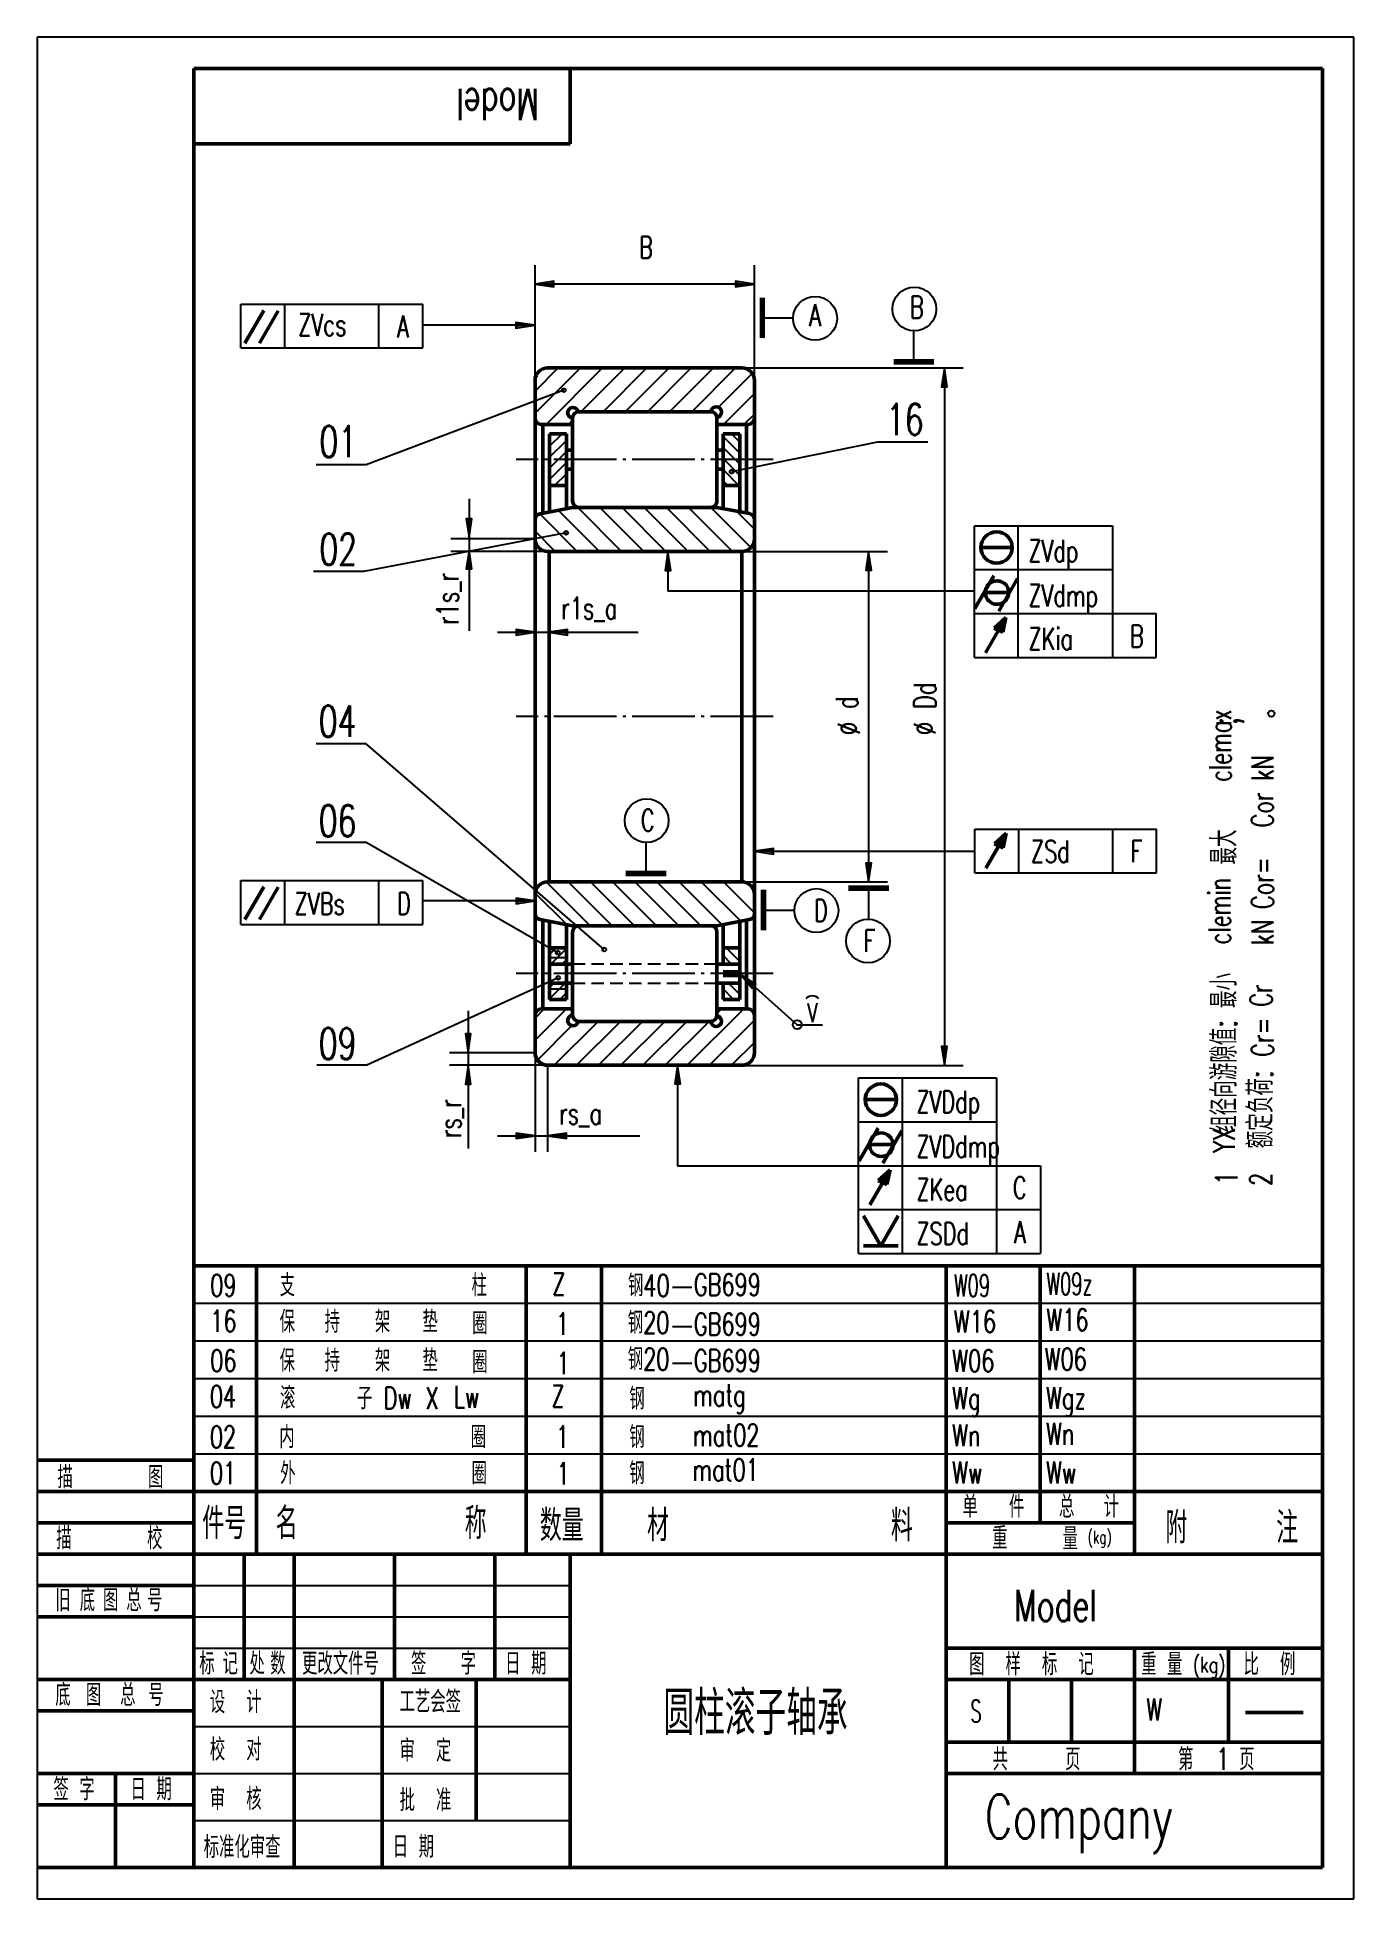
# Model space of a CAD drawing. Extents: x 0 to 210, y 0 to 297.
import ezdxf
from ezdxf.enums import TextEntityAlignment as Align

# ---------------------------------------------------------------- set-up
doc = ezdxf.new("R2010")
doc.units = 0
doc.header["$MEASUREMENT"] = 0
doc.linetypes.add('CENTER', pattern=[12.5, 10, -1, 0.5, -1])
doc.linetypes.add('HIDDEN', pattern=[3, 2, -1])
doc.layers.get('0').update_dxf_attribs({"color": 6, "linetype": 'CONTINUOUS'})
doc.layers.get('DEFPOINTS').update_dxf_attribs({"linetype": 'CONTINUOUS'})
doc.layers.add('1', color=2, linetype='CONTINUOUS', lineweight=50)
for name, color, linetype in [('2', 6, 'CONTINUOUS'), ('3', 7, 'CENTER'), ('5', 3, 'HIDDEN'), ('6', 1, 'CONTINUOUS')]:
    doc.layers.add(name, color=color, linetype=linetype)
doc.styles.add('HZ', font='SIMPLEX', dxfattribs={"width": 0.7, "bigfont": 'HZTXT'})
doc.dimstyles.get("Standard").update_dxf_attribs({"dimtxt": 0.18, "dimasz": 0.18, "dimexe": 0.18, "dimexo": 0.0625, "dimgap": 0.09, "dimtad": 0, "dimtih": 1, "dimtoh": 1, "dimdec": 4, "dimzin": 0, "dimdsep": 46, "dimtxsty": 'Standard', "dimcen": 0.09, "dimadec": 0, "dimazin": 0, "dimtfac": 1, "dimtdec": 4, "dimtofl": 0, "dimtmove": 0, "dimatfit": 3, "dimfxl": 0, "dimtolj": 1, "dimtzin": 0, "dimarcsym": 0})

# ---------------------------------------------------------------- blocks, each defined once
blk = doc.blocks.new('BLK', base_point=(1, 0))
for points in [[(0, 0), (1, 0), (0, 0.15), (0, -0.15), (1, 0)], [(0, 0.07), (0.5, 0), (0, -0.07)]]:
    blk.add_lwpolyline(points)
blk = doc.blocks.new('*D8')
at = {"color": 0, "linetype": 'ByBlock'}
for p, q in [((112.4, 214.97), (135.61, 214.97)), ((132.61, 211.97), (132.61, 165.24)), ((112.4, 162.24), (135.61, 162.24))]:
    blk.add_line(p, q, dxfattribs=at)
at = {"layer": 'DEFPOINTS', "color": 0, "linetype": 'ByBlock'}
for p in [(112.4, 214.97), (112.4, 162.24), (132.61, 162.24)]:
    blk.add_point(p, dxfattribs=at)
at = {"color": 0, "linetype": 'ByBlock', "xscale": 3, "yscale": 3, "zscale": 3}
for p, rotation in [((132.61, 214.97), 90), ((132.61, 162.24), 270)]:
    blk.add_blockref('BLK', p, dxfattribs=dict(at, rotation=rotation))
blk = doc.blocks.new('*X4')
at = {"color": 0}
for p, q in [((112.12, 149.51), (109.89, 151.74)), ((112.12, 151.27), (111.66, 151.74)), ((110.65, 149.21), (109.44, 150.43))]:
    blk.add_line(p, q, dxfattribs=at)
blk = doc.blocks.new('*X5')
at = {"color": 0}
for p, q in [((112.12, 144.2), (110.2, 146.12)), ((112.12, 145.97), (111.97, 146.12)), ((111.08, 143.47), (109.4, 145.15))]:
    blk.add_line(p, q, dxfattribs=at)
blk = doc.blocks.new('*X6')
at = {"color": 0}
for p, q in [((81.72, 143.6), (84.25, 146.12)), ((81.72, 145.36), (82.48, 146.12)), ((83.37, 143.47), (84.41, 144.52))]:
    blk.add_line(p, q, dxfattribs=at)
blk = doc.blocks.new('*X7')
at = {"color": 0}
for p, q in [((81.72, 150.67), (82.79, 151.74)), ((82.04, 149.21), (84.41, 151.59)), ((83.81, 149.21), (84.41, 149.82))]:
    blk.add_line(p, q, dxfattribs=at)
blk = doc.blocks.new('*D3')
at = {"color": 0, "linetype": 'ByBlock'}
for p, q in [((108.07, 244.24), (143.36, 244.24)), ((140.36, 241.24), (140.36, 135.97)), ((108.07, 132.97), (143.36, 132.97))]:
    blk.add_line(p, q, dxfattribs=at)
at = {"layer": 'DEFPOINTS', "color": 0, "linetype": 'ByBlock'}
for p in [(108.07, 244.24), (108.07, 132.97), (140.36, 132.97)]:
    blk.add_point(p, dxfattribs=at)
at = {"color": 0, "linetype": 'ByBlock', "xscale": 3, "yscale": 3, "zscale": 3}
for p, rotation in [((140.36, 244.24), 90), ((140.36, 132.97), 270)]:
    blk.add_blockref('BLK', p, dxfattribs=dict(at, rotation=rotation))
blk = doc.blocks.new('*D2')
at = {"color": 0, "linetype": 'ByBlock'}
for p, q in [((-152.5, 134.63), (-152.5, 153.01)), ((-117.5, 134.63), (-117.5, 153.01)), ((-120.5, 150.01), (-149.5, 150.01))]:
    blk.add_line(p, q, dxfattribs=at)
at = {"layer": 'DEFPOINTS', "color": 0, "linetype": 'ByBlock'}
for p in [(-152.5, 150.01), (-152.5, 134.63), (-117.5, 134.63)]:
    blk.add_point(p, dxfattribs=at)
at = {"color": 0, "linetype": 'ByBlock', "xscale": 3, "yscale": 3, "zscale": 3, "rotation": 180}
blk.add_blockref('BLK', (-152.5, 150.01), dxfattribs=at)
at = {"color": 0, "linetype": 'ByBlock', "xscale": 3, "yscale": 3, "zscale": 3}
blk.add_blockref('BLK', (-117.5, 150.01), dxfattribs=at)
blk = doc.blocks.new('ZL', base_point=(176.19, 35.82))
at = {"layer": '2', "style": 'HZ', "width": 0.7}
blk.add_text('重 量', height=3.5, dxfattribs=at).set_placement((176.34, 35.82))
blk = doc.blocks.new('A$C769B6E63')
at = {"layer": '2', "style": 'HZ', "width": 0.7}
for p in [(0, 69.45), (0.14, 63.16), (0, 51.41), (0.14, 45.54), (105.37, 0)]:
    blk.add_text('1', height=3.5, dxfattribs=at).set_placement(p)
blk = doc.blocks.new('A$C15703E8F')
at = {"layer": '2', "style": 'HZ', "width": 0.7}
blk.add_text('X', height=3.5, dxfattribs=at).set_placement((0, 0))
blk = doc.blocks.new('A$C494B7923')
at = {"layer": '2'}
for p, q in [((0, 12.12), (3.08, 12.12)), ((0, 5.84), (3.08, 5.84)), ((0, 0), (3.08, 0))]:
    blk.add_line(p, q, dxfattribs=at)

msp = doc.modelspace()

# ---------------------------------------------------------------- linework, layer by layer
at = {"layer": '1'}
for p, q in [((25, 292), (25, 5)), ((205, 292), (25, 292)), ((85, 280), (85, 292)), ((205, 5), (205, 292)), ((25, 280), (85, 280)), ((115.50856, 249.0402), (115.50856, 255.4402)), ((115.80856, 249.0402), (115.80856, 255.4402)), ((33.13615, 248.21145), (36.13615, 253.4076)), ((35.44561, 248.17109), (38.44561, 253.36725)), ((143.01981, 245.36136), (136.61981, 245.36136)), ((143.01981, 245.06136), (136.61981, 245.06136)), ((81.7306, 221.26767), (81.7306, 233.73661)), ((112.07758, 221.27729), (112.07758, 233.73661)), ((85.40409, 231.10552), (84.40409, 231.10552)), ((109.40409, 231.10552), (108.40409, 231.10552)), ((85.40409, 228.10552), (84.40409, 228.10552)), ((109.40409, 228.10552), (108.40409, 228.10552)), ((85.40409, 221.97443), (80.21516, 220.97611)), ((108.40409, 221.97443), (113.59054, 220.99017)), ((150.49489, 215.59371), (155.49489, 215.59371)), ((150.64608, 215.59371), (150.64608, 215.59371)), ((149.5826, 205.85806), (152.5826, 211.05421)), ((151.29159, 208.42702), (155.02953, 208.42702)), ((153.36322, 205.44239), (156.36322, 210.63854)), ((151.26157, 198.79399), (154.51157, 204.42316)), ((154.51157, 204.42316), (152.62612, 202.7234)), ((152.62612, 202.7234), (154.00872, 202.06458)), ((153.90364, 203.40498), (153.04797, 202.56499)), ((153.93366, 203.44072), (153.67846, 202.26117)), ((154.51157, 204.42316), (154.00872, 202.06458)), ((151.26157, 198.79399), (151.26157, 198.79399)), ((151.32161, 164.40153), (154.57161, 170.03069)), ((154.57161, 170.03069), (152.68617, 168.33093)), ((154.57161, 170.03069), (154.06877, 167.67211)), ((152.68617, 168.33093), (154.06877, 167.67211)), ((153.96369, 169.01251), (153.10802, 168.17252)), ((153.99371, 169.04825), (153.73851, 167.8687)), ((100.31127, 163.73644), (93.91127, 163.73644)), ((100.31127, 163.43644), (93.91127, 163.43644)), ((151.32161, 164.40153), (151.32161, 164.40153)), ((33.13615, 156.25391), (36.13615, 161.45006)), ((35.44561, 156.21355), (38.44561, 161.40971)), ((115.71087, 154.55313), (115.71087, 160.95313)), ((116.01087, 154.55313), (116.01087, 160.95313)), ((129.41406, 161.38115), (135.81406, 161.38115)), ((129.41406, 161.08115), (135.81406, 161.08115)), ((85.40409, 155.23661), (80.21516, 156.23493)), ((81.7306, 143.47443), (81.7306, 155.94336)), ((108.40409, 155.23661), (113.59054, 156.22087)), ((112.07758, 143.47443), (112.07758, 155.93375)), ((85.40409, 149.10552), (81.7306, 149.10552)), ((112.07758, 149.10552), (108.40409, 149.10552)), ((85.40409, 146.10552), (81.7306, 146.10552)), ((112.07758, 146.10552), (108.40409, 146.10552)), ((112.07758, 147.90552), (109.40409, 147.90552)), ((112.07758, 147.60552), (109.40409, 147.60552)), ((112.07758, 147.30552), (109.40409, 147.30552)), ((132.02761, 127.49327), (137.02761, 127.49327)), ((132.1788, 127.49327), (132.1788, 127.49327)), ((131.11533, 117.75762), (134.11533, 122.95377)), ((134.89594, 117.34195), (137.89594, 122.5381)), ((132.82431, 120.32658), (136.56225, 120.32658)), ((132.79429, 110.69355), (136.04429, 116.32272)), ((136.04429, 116.32272), (134.15884, 114.62296)), ((136.04429, 116.32272), (135.54145, 113.96414)), ((134.15884, 114.62296), (135.54145, 113.96414)), ((135.43636, 115.30454), (134.58069, 114.46455)), ((135.46639, 115.34028), (135.21119, 114.16073)), ((132.79429, 110.69355), (132.79429, 110.69355)), ((134.55351, 104.19397), (131.80351, 108.95711)), ((134.55351, 104.19397), (137.30351, 108.95711)), ((131.80351, 104.19397), (137.30351, 104.19397)), ((25, 101), (205, 101)), ((35, 101), (35, 55)), ((78, 101), (78, 55)), ((90, 101), (90, 55)), ((145, 101), (145, 5)), ((160, 101), (160, 60)), ((175, 101), (175, 55)), ((0, 70), (25, 70)), ((0, 65), (25, 65)), ((25, 65), (205, 65)), ((0, 60), (25, 60)), ((145, 60), (175, 60)), ((0, 55), (25, 55)), ((25, 55), (205, 55)), ((33, 55), (33, 35)), ((41, 55), (41, 5)), ((57, 55), (57, 35)), ((73, 55), (73, 35)), ((85, 55), (85, 5)), ((0, 50), (25, 50)), ((0, 45), (25, 45)), ((145, 40), (205, 40)), ((175, 40), (175, 20)), ((190, 40), (190, 25)), ((0, 35), (25, 35)), ((25, 35), (85, 35)), ((55, 35), (55, 5)), ((70, 35), (70, 12.5)), ((145, 35), (205, 35)), ((155, 35), (155, 25)), ((165, 35), (165, 25)), ((0, 30), (25, 30)), ((192.75137, 29.70332), (201.9536, 29.70332)), ((145, 25), (205, 25)), ((0, 20), (25, 20)), ((12.5, 20), (12.5, 5)), ((145, 20), (205, 20)), ((0, 15), (25, 15)), ((0, 5), (205, 5))]:
    msp.add_line(p, q, dxfattribs=at)
at = {"layer": '1', "color": 2}
for p, q in [((112.40409, 244.23661), (81.40409, 244.23661)), ((79.40415, 242.23661), (79.40415, 134.97443)), ((114.40415, 242.23661), (114.40415, 134.97443)), ((80.40409, 235.23661), (85.40409, 235.23661)), ((80.65749, 221.06121), (80.65749, 235.23661)), ((85.40409, 236.23661), (85.40409, 222.97443)), ((107.40409, 237.23661), (86.40409, 237.23661)), ((108.40409, 222.97443), (108.40409, 236.23661)), ((113.40409, 235.23661), (108.40409, 235.23661)), ((113.15069, 235.23661), (113.15069, 221.07364)), ((81.7306, 233.73661), (84.40409, 233.73661)), ((84.40409, 233.73661), (84.40409, 221.78203)), ((109.40409, 233.73661), (109.40409, 221.78465)), ((109.40409, 233.73661), (112.07758, 233.73661)), ((81.7306, 225.47443), (84.40409, 225.47443)), ((112.07758, 225.47443), (109.40409, 225.47443)), ((108.40409, 221.97443), (85.40409, 221.97443)), ((112.40409, 214.97443), (81.40409, 214.97443)), ((81.64494, 214.97443), (81.64494, 162.23661)), ((112.40415, 214.97443), (112.40415, 162.23661)), ((112.40409, 162.23661), (81.40409, 162.23661)), ((80.65749, 156.14982), (80.65749, 141.97443)), ((84.40409, 155.429), (84.40409, 143.47443)), ((108.40409, 155.23661), (85.40409, 155.23661)), ((109.40409, 155.42638), (109.40409, 149.10552)), ((113.15069, 141.97443), (113.15069, 156.1374)), ((81.7306, 151.73661), (84.40409, 151.73661)), ((85.40409, 140.97442), (85.40409, 154.23661)), ((108.40409, 154.23661), (108.40409, 140.86419)), ((109.40409, 151.73661), (112.07758, 151.73661)), ((109.40409, 146.10552), (109.40409, 143.47443)), ((81.7306, 143.47443), (84.40409, 143.47443)), ((109.40409, 143.47443), (112.07758, 143.47443)), ((80.40409, 141.97443), (85.40409, 141.97443)), ((107.40409, 139.97443), (86.40409, 139.97443)), ((113.40409, 141.97443), (108.40409, 141.97443)), ((112.40409, 132.97443), (81.40409, 132.97443))]:
    msp.add_line(p, q, dxfattribs=at)
at = {"layer": '1'}
for centre, radius in [((153.03296, 215.59371), 2.5), ((153.10051, 208.40021), 1.87837), ((134.56568, 127.49327), 2.5), ((134.63323, 120.29977), 1.87837)]:
    msp.add_circle(centre, radius, dxfattribs=at)
at = {"layer": '1', "color": 2}
for centre, radius, start, end in [((81.40409, 242.23661), 2, 90, 180), ((112.40409, 242.23661), 2, 0, 90), ((80.40409, 236.23661), 1, 180, 270), ((86.40409, 236.23661), 1, 90, 180), ((107.40409, 236.23661), 1, 0, 90), ((113.40409, 236.23661), 1, 270, 0), ((86.40409, 222.97443), 1, 180, 270), ((107.40409, 222.97443), 1, 270, 0), ((81.40409, 216.97443), 2, 180, 270), ((112.40409, 216.97443), 2, 270, 0), ((81.40409, 160.23661), 2, 90, 180), ((112.40409, 160.23661), 2, 0, 90), ((86.40409, 154.23661), 1, 90, 180), ((107.40409, 154.23661), 1, 0, 90), ((80.40409, 140.97443), 1, 90, 180), ((86.40409, 140.97443), 1, 180, 270), ((107.40409, 140.97443), 1, 270, 0), ((113.40409, 140.97443), 1, 0, 90), ((81.40409, 134.97443), 2, 180, 270), ((112.40409, 134.97443), 2, 270, 0)]:
    msp.add_arc(centre, radius, start, end, dxfattribs=at)
at = {"layer": '1'}
for centre, radius, start, end in [((85.44986, 237.08335), 0.84797, 6.1570829, 266.9060508), ((108.30712, 237.18926), 0.84797, 276.1570829, 176.9060508), ((80.40409, 219.99412), 1, 100.8902673, 180), ((113.40409, 220.0077), 1, 0, 79.2544537), ((80.40409, 157.21692), 1, 180, 259.1097327), ((113.40409, 157.20333), 1, 280.7455463, 360), ((85.44986, 140.12769), 0.84797, 93.0939492, 353.8429171), ((108.30712, 140.02178), 0.84797, 183.0939492, 83.8429171)]:
    msp.add_arc(centre, radius, start, end, dxfattribs=at)
at = {"layer": '2'}
for p, q in [((0, 297), (0, 0)), ((210, 297), (0, 297)), ((210, 0), (210, 297)), ((32.48829, 247.42047), (32.48829, 254.42047)), ((32.48829, 254.42047), (61.48829, 254.42047)), ((39.48829, 247.42047), (39.48829, 254.42047)), ((54.48829, 247.42047), (54.48829, 254.42047)), ((61.48829, 247.42047), (61.48829, 254.42047)), ((76.47241, 251.04849), (61.48829, 251.04849)), ((115.50856, 252.2402), (120.50856, 252.2402)), ((139.81981, 245.06136), (139.81981, 250.06136)), ((32.48829, 247.42047), (61.48829, 247.42047)), ((79.40409, 240.53121), (83.10949, 244.23661)), ((79.40415, 236.99573), (86.64502, 244.23661)), ((81.18056, 235.23661), (90.18056, 244.23661)), ((86.71609, 237.23661), (93.71609, 244.23661)), ((90.25162, 237.23661), (97.25162, 244.23661)), ((93.78716, 237.23661), (100.78716, 244.23661)), ((97.32269, 237.23661), (104.32269, 244.23661)), ((100.85822, 237.23661), (107.85822, 244.23661)), ((104.39376, 237.23661), (111.39376, 244.23661)), ((84.00597, 240.68271), (52.48122, 228.79781)), ((108.65519, 237.9625), (114.05631, 243.36363)), ((109.46483, 235.23661), (114.40409, 240.17588)), ((84.71609, 235.23661), (85.40409, 235.92461)), ((112.78357, 235.26832), (114.44988, 236.93042)), ((81.7306, 231.75856), (83.70865, 233.73661)), ((81.7306, 229.99079), (84.34533, 232.60552)), ((112.07758, 230.63697), (109.40409, 233.31046)), ((112.07758, 232.40474), (110.74571, 233.73661)), ((110.77199, 227.69141), (134.07029, 232.42583)), ((134.07029, 232.42583), (142.07029, 232.42583)), ((52.48122, 228.79781), (44.48122, 228.79781)), ((81.7306, 228.22303), (84.40409, 230.89652)), ((81.7306, 226.45526), (84.40409, 229.12875)), ((112.07758, 228.86921), (109.40409, 231.5427)), ((112.07758, 227.10144), (109.40409, 229.77493)), ((82.51754, 225.47443), (84.40409, 227.36098)), ((111.93683, 225.47443), (109.40409, 228.00716)), ((110.16906, 225.47443), (109.40409, 226.2394)), ((86.14118, 214.97443), (80.15341, 220.96219)), ((89.67671, 214.97443), (83.11678, 221.53436)), ((93.21225, 214.97443), (86.33234, 221.85433)), ((96.74778, 214.97443), (89.74778, 221.97443)), ((100.28331, 214.97443), (93.28331, 221.97443)), ((103.81885, 214.97443), (96.81885, 221.97443)), ((107.35438, 214.97443), (100.35438, 221.97443)), ((110.88992, 214.97443), (103.88992, 221.97443)), ((113.82894, 215.57093), (107.56108, 221.83879)), ((114.40409, 218.53132), (111.55987, 221.37554)), ((84.38127, 217.93495), (52.09091, 211.75122)), ((82.60564, 214.97443), (79.40409, 218.17598)), ((149.49017, 219.06124), (171.49017, 219.06124)), ((149.49017, 198.06124), (149.49017, 219.06124)), ((156.49017, 198.06124), (156.49017, 219.06124)), ((171.49017, 219.06124), (171.49017, 198.06124)), ((52.09091, 211.75122), (44.09091, 211.75122)), ((100.60901, 212.16478), (100.60901, 208.60574)), ((149.49017, 212.06124), (171.49017, 212.06124)), ((149.49017, 208.60574), (100.60901, 208.60574)), ((149.49017, 205.06124), (178.49017, 205.06124)), ((178.49017, 198.06124), (178.49017, 205.06124)), ((149.49017, 198.06124), (178.49017, 198.06124)), ((52.48122, 184.26069), (44.48122, 184.26069)), ((90.45478, 151.45612), (52.48122, 184.26069)), ((149.55022, 163.66877), (149.55022, 170.66877)), ((149.55022, 170.66877), (178.55022, 170.66877)), ((156.55022, 163.66877), (156.55022, 170.66877)), ((171.55022, 163.66877), (171.55022, 170.66877)), ((178.55022, 163.66877), (178.55022, 170.66877)), ((52.48122, 168.51543), (44.48122, 168.51543)), ((83.04522, 150.94555), (52.48122, 168.51543)), ((97.11127, 163.43644), (97.11127, 168.43644)), ((117.43638, 167.11807), (149.55022, 167.11807)), ((149.55022, 163.66877), (178.55022, 163.66877)), ((32.48829, 162.46293), (61.48829, 162.46293)), ((32.48829, 155.46293), (32.48829, 162.46293)), ((39.48829, 155.46293), (39.48829, 162.46293)), ((54.48829, 155.46293), (54.48829, 162.46293)), ((61.48829, 155.46293), (61.48829, 162.46293)), ((84.46313, 155.41764), (79.41703, 160.46374)), ((88.1797, 155.23661), (81.19107, 162.22523)), ((91.71523, 155.23661), (84.71523, 162.23661)), ((95.25076, 155.23661), (88.25076, 162.23661)), ((98.7863, 155.23661), (91.7863, 162.23661)), ((102.32183, 155.23661), (95.32183, 162.23661)), ((105.85737, 155.23661), (98.85737, 162.23661)), ((109.23518, 155.39433), (102.3929, 162.23661)), ((112.20678, 155.95827), (105.92843, 162.23661)), ((114.40415, 157.29643), (109.46397, 162.23661)), ((132.61406, 161.38115), (132.61406, 156.38115)), ((76.54747, 159.19818), (61.48829, 159.19818)), ((115.71087, 157.75313), (120.71087, 157.75313)), ((32.48829, 155.46293), (61.48829, 155.46293)), ((84.40409, 150.10552), (81.7306, 150.10552)), ((83.10527, 146.92434), (52.5863, 133.00369)), ((112.07758, 147.60552), (121.23521, 139.45383)), ((84.40409, 145.10552), (81.7306, 145.10552)), ((79.40415, 140.50822), (80.87035, 141.97443)), ((79.40415, 136.97269), (84.40588, 141.97443)), ((82.47695, 132.97443), (89.47695, 139.97443)), ((86.01248, 132.97443), (93.01248, 139.97443)), ((89.54802, 132.97443), (96.54802, 139.97443)), ((93.08355, 132.97443), (100.08355, 139.97443)), ((96.61909, 132.97443), (103.61909, 139.97443)), ((100.15462, 132.97443), (107.15462, 139.97443)), ((103.69015, 132.97443), (112.69015, 141.97443)), ((107.22569, 132.97443), (114.40415, 140.15288)), ((108.40409, 141.2239), (109.15462, 141.97443)), ((79.77759, 133.8106), (85.26672, 139.29973)), ((121.23521, 139.45383), (125.23521, 139.45383)), ((110.76122, 132.97443), (114.40415, 136.61735)), ((52.5863, 133.00369), (44.5863, 133.00369)), ((102.15523, 133.00369), (102.15523, 116.9608)), ((102.15523, 133.00369), (102.15523, 133.00369)), ((131.0229, 130.9608), (153.0229, 130.9608)), ((131.0229, 102.9608), (131.0229, 130.9608)), ((138.0229, 102.9608), (138.0229, 130.9608)), ((153.0229, 130.9608), (153.0229, 102.9608)), ((131.0229, 123.9608), (153.0229, 123.9608)), ((102.15523, 116.9608), (160.0229, 116.9608)), ((160.0229, 116.9608), (160.0229, 102.9608)), ((131.0229, 109.9608), (160.0229, 109.9608)), ((131.0229, 102.9608), (160.0229, 102.9608)), ((25, 95), (205, 95)), ((25, 89), (205, 89)), ((25, 83), (205, 83)), ((25, 77), (205, 77)), ((25, 71), (205, 71)), ((25, 50), (85, 50)), ((25, 45), (85, 45)), ((25, 40), (85, 40)), ((25, 27.5), (85, 27.5)), ((25, 20), (85, 20)), ((25, 12.5), (85, 12.5)), ((0, 0), (210, 0))]:
    msp.add_line(p, q, dxfattribs=at)
at = {"layer": '2', "linetype": 'ByBlock'}
for p, q in [((68.87409, 223.36804), (68.87409, 202.27904)), ((79.40415, 216.97443), (65.97681, 216.97443)), ((81.64494, 214.97443), (65.97681, 214.97443)), ((73.43767, 202.06894), (95.85027, 202.06894)), ((68.73809, 141.6895), (68.73809, 119.68903)), ((79.40415, 134.97443), (65.73809, 134.97443)), ((79.40415, 134.97443), (79.40415, 119.18861)), ((81.40409, 132.97443), (65.73809, 132.97443)), ((81.40409, 132.97443), (81.40409, 119.18861)), ((73.43767, 121.72213), (96.1355, 121.72213))]:
    msp.add_line(p, q, dxfattribs=at)
at = {"layer": '2'}
for centre, radius in [((124.08297, 252.15013), 3.5), ((139.90988, 253.63577), 3.5), ((84.00597, 240.68271), 0.3), ((110.77199, 227.69141), 0.3), ((84.38127, 217.93495), 0.3), ((196.85512, 189.07962), 0.5), ((97.20134, 172.01084), 3.5), ((124.28528, 157.66306), 3.5), ((132.52399, 152.80674), 3.5), ((90.45478, 151.45612), 0.3), ((83.04522, 150.94555), 0.3), ((83.10527, 146.92434), 0.3), ((121.23521, 139.45383), 0.7)]:
    msp.add_circle(centre, radius, dxfattribs=at)
msp.add_arc((123.6371, 142.71332), 1.35225, 39.0045113, 140.9954887, dxfattribs=at)
at = {"layer": '3'}
for p, q in [((117.40409, 229.60552), (76.40409, 229.60552)), ((117.40415, 188.60552), (76.40415, 188.60552)), ((117.40409, 147.60552), (76.40409, 147.60552))]:
    msp.add_line(p, q, dxfattribs=at)
at = {"layer": '5'}
for p, q in [((108.40409, 149.10552), (85.40409, 149.10552)), ((85.40409, 146.10552), (108.40409, 146.10552))]:
    msp.add_line(p, q, dxfattribs=at)

# ---------------------------------------------------------------- block references
at = {"layer": '2', "xscale": 3, "yscale": 3, "zscale": 3}
for p in [(79.35438, 251.04849), (79.39735, 159.19818)]:
    msp.add_blockref('BLK', p, dxfattribs=at)
at = {"layer": '2', "linetype": 'ByBlock', "xscale": 3, "yscale": 3, "zscale": 3}
for p, rotation in [((68.87409, 217.18889), 270), ((68.87409, 215.18889), 90), ((81.60564, 202.06894), 180), ((68.73809, 134.97443), 270), ((68.73809, 132.97443), 90), ((81.40409, 121.72213), 180)]:
    msp.add_blockref('BLK', p, dxfattribs=dict(at, rotation=rotation))
at = {"layer": '2', "xscale": 3, "yscale": 3, "zscale": 3}
for p, rotation in [((100.60901, 214.93244), 90), ((114.43487, 167.11807), 180), ((112.07758, 147.60552), 138.3260374089723), ((102.15523, 133.00369), 90)]:
    msp.add_blockref('BLK', p, dxfattribs=dict(at, rotation=rotation))
at = {"layer": '2', "linetype": 'ByBlock', "xscale": 3, "yscale": 3, "zscale": 3}
for p in [(79.40409, 202.06894), (79.40415, 121.72213)]:
    msp.add_blockref('BLK', p, dxfattribs=at)
at = {"layer": '2'}
for name, p in [('*X7', (0, 0)), ('*X4', (0, 0)), ('*X6', (0, 0)), ('*X5', (0, 0)), ('A$C494B7923', (101.3086, 85.45263)), ('A$C769B6E63', (82.7116, 20.54686)), ('A$C15703E8F', (61.93133, 78.11621)), ('ZL', (175.93817, 35.65471))]:
    msp.add_blockref(name, p, dxfattribs=at)

# ---------------------------------------------------------------- texts
at = {"layer": '2', "style": 'HZ'}
for s, height, width, p in [('B', 3.5, 0.7, (139.18931, 252.1923)), ('A', 3.5, 0.7, (57.40786, 249.10044)), ('16', 5, 0.7, (135.39133, 233.5339)), ('01', 5, 0.7, (45.00534, 229.97736)), ('02', 5, 0.7, (45.00534, 212.80567)), ('B', 3.5, 0.7, (174.28965, 199.70547)), ('04', 5, 0.7, (44.91527, 185.36876)), ('06', 5, 0.7, (44.91527, 169.48052)), ('C', 3.5, 0.7, (96.2706, 170.33504)), ('F', 3.5, 0.7, (174.39473, 165.36662)), ('D', 3.5, 0.7, (57.40786, 157.03567)), ('D', 3.5, 0.7, (123.92232, 155.91231)), ('F', 3.5, 0.7, (131.80343, 151.06899)), ('V', 3, 0.7, (122.84147, 139.86489)), ('09', 5, 0.7, (44.91527, 133.93304)), ('C', 3.5, 0.7, (155.61221, 111.70023)), ('A', 3.5, 0.7, (155.82237, 104.58716)), ('09', 3.5, 0.7, (27.59167, 96.11581)), ('支', 3.5, 0.7, (38.67037, 96.11581)), ('柱', 3.5, 0.7, (69.27941, 96.11581)), ('钢40', 3.5, 0.7, (94.2311, 96.08558)), ('GB699', 3.5, 0.7, (104.73078, 96.22539)), ('16', 3.5, 0.7, (27.59167, 90.4325)), ('保', 3.5, 0.7, (38.67037, 90.3074)), ('持', 3.5, 0.7, (45.83099, 90.3074)), ('架', 3.5, 0.7, (53.8623, 90.3074)), ('垫', 3.5, 0.7, (61.45827, 90.3074)), ('圈', 3.5, 0.7, (69.38449, 90.05719)), ('钢20', 3.5, 0.7, (94.20108, 90.16267)), ('GB699', 3.5, 0.7, (104.73078, 89.93624)), ('06', 3.5, 0.7, (27.59167, 84.1058)), ('保', 3.5, 0.7, (38.67037, 84.0952)), ('持', 3.5, 0.7, (45.83099, 84.0952)), ('架', 3.5, 0.7, (53.8623, 84.0952)), ('垫', 3.5, 0.7, (61.45827, 84.0952)), ('圈', 3.5, 0.7, (69.38449, 83.84499)), ('钢20', 3.5, 0.7, (94.20108, 84.33937)), ('GB699', 3.5, 0.7, (104.73078, 84.11295)), ('04', 3.5, 0.7, (27.53162, 78.38675)), ('滚', 3.5, 0.7, (38.73042, 78.15441)), ('子', 3.5, 0.7, (50.99776, 78.09486)), ('钢', 3.5, 0.7, (94.43917, 78.01144)), ('02', 3.5, 0.7, (27.53162, 71.93495)), ('内', 3.5, 0.7, (38.59531, 71.8992)), ('圈', 3.5, 0.7, (69.15931, 71.8992)), ('钢', 3.5, 0.7, (94.43917, 71.8992)), ('描', 3.5, 0.7, (3.22753, 65.50101)), ('图', 3.5, 0.7, (17.66888, 65.50101)), ('01', 3.5, 0.7, (27.53162, 66.16228)), ('外', 3.5, 0.7, (38.74543, 66.12653)), ('圈', 3.5, 0.7, (69.27941, 66.12653)), ('钢', 3.5, 0.7, (94.43917, 66.12653)), ('件号', 5, 0.7, (26.33068, 57.38711)), ('名', 5, 0.7, (38.02486, 57.38711)), ('称', 5, 0.7, (68.18355, 57.38711)), ('数量', 5, 0.7, (80.16295, 57.04754)), ('材', 5, 0.7, (97.27639, 57.04754)), ('料', 5, 0.7, (136.17194, 57.04754)), ('单', 3.5, 0.7, (147.5809, 60.7828)), ('件', 3.5, 0.7, (154.99672, 60.7828)), ('总', 3.5, 0.7, (162.983, 60.7828)), ('计', 3.5, 0.7, (170.1136, 60.7828)), ('描', 3.5, 0.7, (3.03238, 55.74288)), ('校', 3.5, 0.7, (17.51876, 55.74288)), ('重', 3.5, 0.7, (152.32463, 55.7965)), ('量', 3.5, 0.7, (163.55344, 55.68926)), ('附', 5, 0.7, (179.94632, 56.70797)), ('注', 5, 0.7, (197.63021, 56.70797)), ('(kg)', 2, 0.7, (167.54658, 56.70797)), ('旧', 3.5, 0.7, (2.88226, 45.85964)), ('底', 3.5, 0.7, (6.78533, 45.85964)), ('图', 3.5, 0.7, (10.49324, 45.85964)), ('总', 3.5, 0.7, (14.20115, 45.85964)), ('号', 3.5, 0.7, (17.51876, 45.85964)), ('标', 3.5, 0.7, (25.8503, 35.76194)), ('记', 3.5, 0.7, (29.55821, 35.76194)), ('处', 3.5, 0.7, (33.85158, 35.76194)), ('数', 3.5, 0.7, (37.16919, 35.76194)), ('更改文件号', 3.5, 0.7, (42.24318, 35.76194)), ('签   字', 3.5, 0.7, (59.61182, 35.76194)), ('日 期', 3.5, 0.7, (74.63862, 35.76194)), ('图  样  标  记', 3.5, 0.7, (148.64674, 35.65471)), ('比  例', 3.5, 0.7, (192.42112, 35.65471)), ('底', 3.5, 0.7, (2.88226, 30.75777)), ('图', 3.5, 0.7, (7.7611, 30.75777)), ('总', 3.5, 0.7, (13.22539, 30.75777)), ('号', 3.5, 0.7, (17.71391, 30.75777)), ('设  计', 3.5, 0.7, (27.53162, 29.61396)), ('工艺会签', 3.5, 0.7, (57.79539, 29.68545)), ('圆柱滚子轴承', 7, 0.7, (99.87343, 26.12892)), ('S', 3.5, 0.6, (148.84189, 28.20207)), ('校  对', 3.5, 0.7, (27.53162, 22.05409)), ('审  定', 3.5, 0.7, (57.79539, 21.87537)), ('共     页', 3.5, 0.7, (152.38467, 20.49923)), ('第    页', 3.5, 0.7, (181.97291, 20.49923)), ('签 字', 3.5, 0.7, (2.58203, 15.70952)), ('日 期', 3.5, 0.7, (14.87668, 15.70952)), ('审  核', 3.5, 0.7, (27.53162, 14.15465)), ('批  准', 3.5, 0.7, (57.79539, 13.97593)), ('标准化审查', 3.5, 0.7, (26.55586, 6.48755)), ('日 期', 3.5, 0.7, (56.71454, 6.54117))]:
    msp.add_text(s, height=height, dxfattribs=dict(at, width=width)).set_placement(p)
at = {"layer": '2', "style": 'HZ', "width": 0.7}
msp.add_text('A', height=3.5, dxfattribs=at).set_placement((124.10246, 250.92339), align=Align.CENTER)
for s, height, p in [('%%c', 3.5, (131.18756, 185.66817)), ('%%c', 3.5, (143.30207, 185.66817)), ('  组径向游隙值: 最小        最大        ;', 4, (191.32536, 118.34511)), ('Cr=      kN Cor=      kN', 3.5, (197.20039, 134.3197)), ('额定负荷:', 4, (197.11032, 119.73612)), ('1', 3.5, (191.43352, 113.90165)), ('2', 3.5, (196.90328, 113.72986))]:
    msp.add_text(s, height=height, rotation=90, dxfattribs=at).set_placement(p)
at = {"layer": '2', "style": 'HZ', "width": 0.761019}
msp.add_text('(kg)', height=2.5, dxfattribs=at).set_placement((184.3748, 36.08364), (189.53885, 36.08364), align=Align.FIT)
at = {"layer": '6', "style": 'HZ', "width": 0.7}
for s, height, rotation, p in [('Model', 5, 180, (80.03759, 288.75488)), ('r1s_r', 3.5, 90, (67.20873, 203.24031)), ('Dd', 3.5, 90, (143.34235, 189.82672)), ('d', 3.5, 90, (130.86755, 189.82672)), ('clemax', 3.5, 90, (190.442, 178.20336)), ('Cor', 3.5, 90, (197.16593, 170.92923)), ('clemin', 3.5, 90, (190.35543, 152.27715)), ('Cr', 3.5, 90, (196.97945, 142.3041)), ('rs_r', 3.5, 90, (67.60131, 121.36234)), ('YX', 3.5, 90, (191.05564, 119.01017))]:
    msp.add_text(s, height=height, rotation=rotation, dxfattribs=at).set_placement(p)
at = {"layer": '6', "style": 'HZ'}
for s, height, width, p in [('B', 3.5, 0.7, (96.00593, 261.72752)), ('ZVcs', 3.5, 0.7, (41.6393, 249.36573)), ('ZVdp', 3.5, 0.7, (158.09832, 213.2904)), ('ZVdmp', 3.5, 0.7, (158.09832, 206.17733)), ('r1s_a', 3.5, 0.7, (83.59457, 204.16534)), ('ZKia', 3.5, 0.7, (158.09832, 199.2876)), ('ZSd', 3.5, 0.7, (158.51857, 165.35785)), ('ZVBs', 3.5, 0.7, (41.06604, 157.01632)), ('ZVDdp', 3.5, 0.7, (140.23203, 125.39271)), ('rs_a', 3.5, 0.7, (83.25689, 123.55382)), ('ZVDdmp', 3.5, 0.7, (140.23203, 118.27964)), ('ZKea', 3.5, 0.7, (140.23203, 111.38991)), ('ZSDd', 3.5, 0.7, (140.23203, 104.38991)), ('W09', 3.5, 0.6, (146.23449, 96.08042)), ('W09z', 3.5, 0.6, (160.97882, 96.35312)), ('W16', 3.5, 0.7, (146.23449, 90.35359)), ('W16', 3.5, 0.7, (160.97882, 90.6263)), ('W06', 3.5, 0.7, (145.96145, 84.08136)), ('W06', 3.5, 0.7, (160.70577, 84.35407)), ('Dw', 3.5, 0.7, (55.25881, 78.1487)), ('Lw', 3.5, 0.7, (66.45181, 78.32876)), ('matg', 3.5, 0.7, (104.62338, 78.61373)), ('Wg', 3.5, 0.7, (145.96145, 78.1314)), ('Wgz', 3.5, 0.7, (160.93547, 78.14768)), ('mat02', 3.5, 0.7, (104.59995, 72.21554)), ('Wn', 3.5, 0.7, (145.96145, 72.18716)), ('Wn', 3.5, 0.7, (160.93547, 72.41076)), ('mat01', 3.5, 0.7, (104.50604, 66.69637)), ('Ww', 3.5, 0.7, (145.96145, 66.24293)), ('Ww', 3.5, 0.7, (160.93547, 66.2449)), ('Model', 5, 0.7, (155.83074, 44.28119)), ('W', 3.5, 0.7, (176.9223, 28.42869)), ('Company', 7, 0.7, (151.15496, 9.62557))]:
    msp.add_text(s, height=height, dxfattribs=dict(at, width=width)).set_placement(p)
at = {"layer": '6', "style": 'HZ', "width": 0.7}
for p in [(83.19831, 96.3057), (83.05832, 78.40919)]:
    msp.add_text('Z', height=3.5, dxfattribs=at).set_placement(p, align=Align.CENTER)

# ---------------------------------------------------------------- dimensions: what is measured, and where the dimension line sits
at = {"layer": '2'}
dim = msp.add_linear_dim(base=(79.40415, 257.62201), p1=(114.40415, 242.23661), p2=(79.40415, 242.23661), text=' ', dimstyle='Standard', dxfattribs=at)
dim.commit()
dim.dimension.update_dxf_attribs({"geometry": '*D2', "text_midpoint": (96.90415, 261.12201), "insert": (231.90033, 107.60991)})
dim = msp.add_linear_dim(base=(144.69864, 132.97443), p1=(112.40409, 244.23661), p2=(112.40409, 132.97443), angle=90, text='   ', dimstyle='Standard', dxfattribs=at)
dim.commit()
dim.dimension.update_dxf_attribs({"geometry": '*D3', "text_midpoint": (141.19864, 188.60552), "insert": (4.33841, 0)})
dim = msp.add_linear_dim(base=(132.61415, 162.23661), p1=(112.40415, 214.97443), p2=(112.40415, 162.23661), angle=90, text=' ', dimstyle='Standard', dxfattribs=at)
dim.commit()
dim.dimension.update_dxf_attribs({"geometry": '*D8', "text_midpoint": (129.11415, 188.60552)})

doc.saveas('drawing.dxf')
